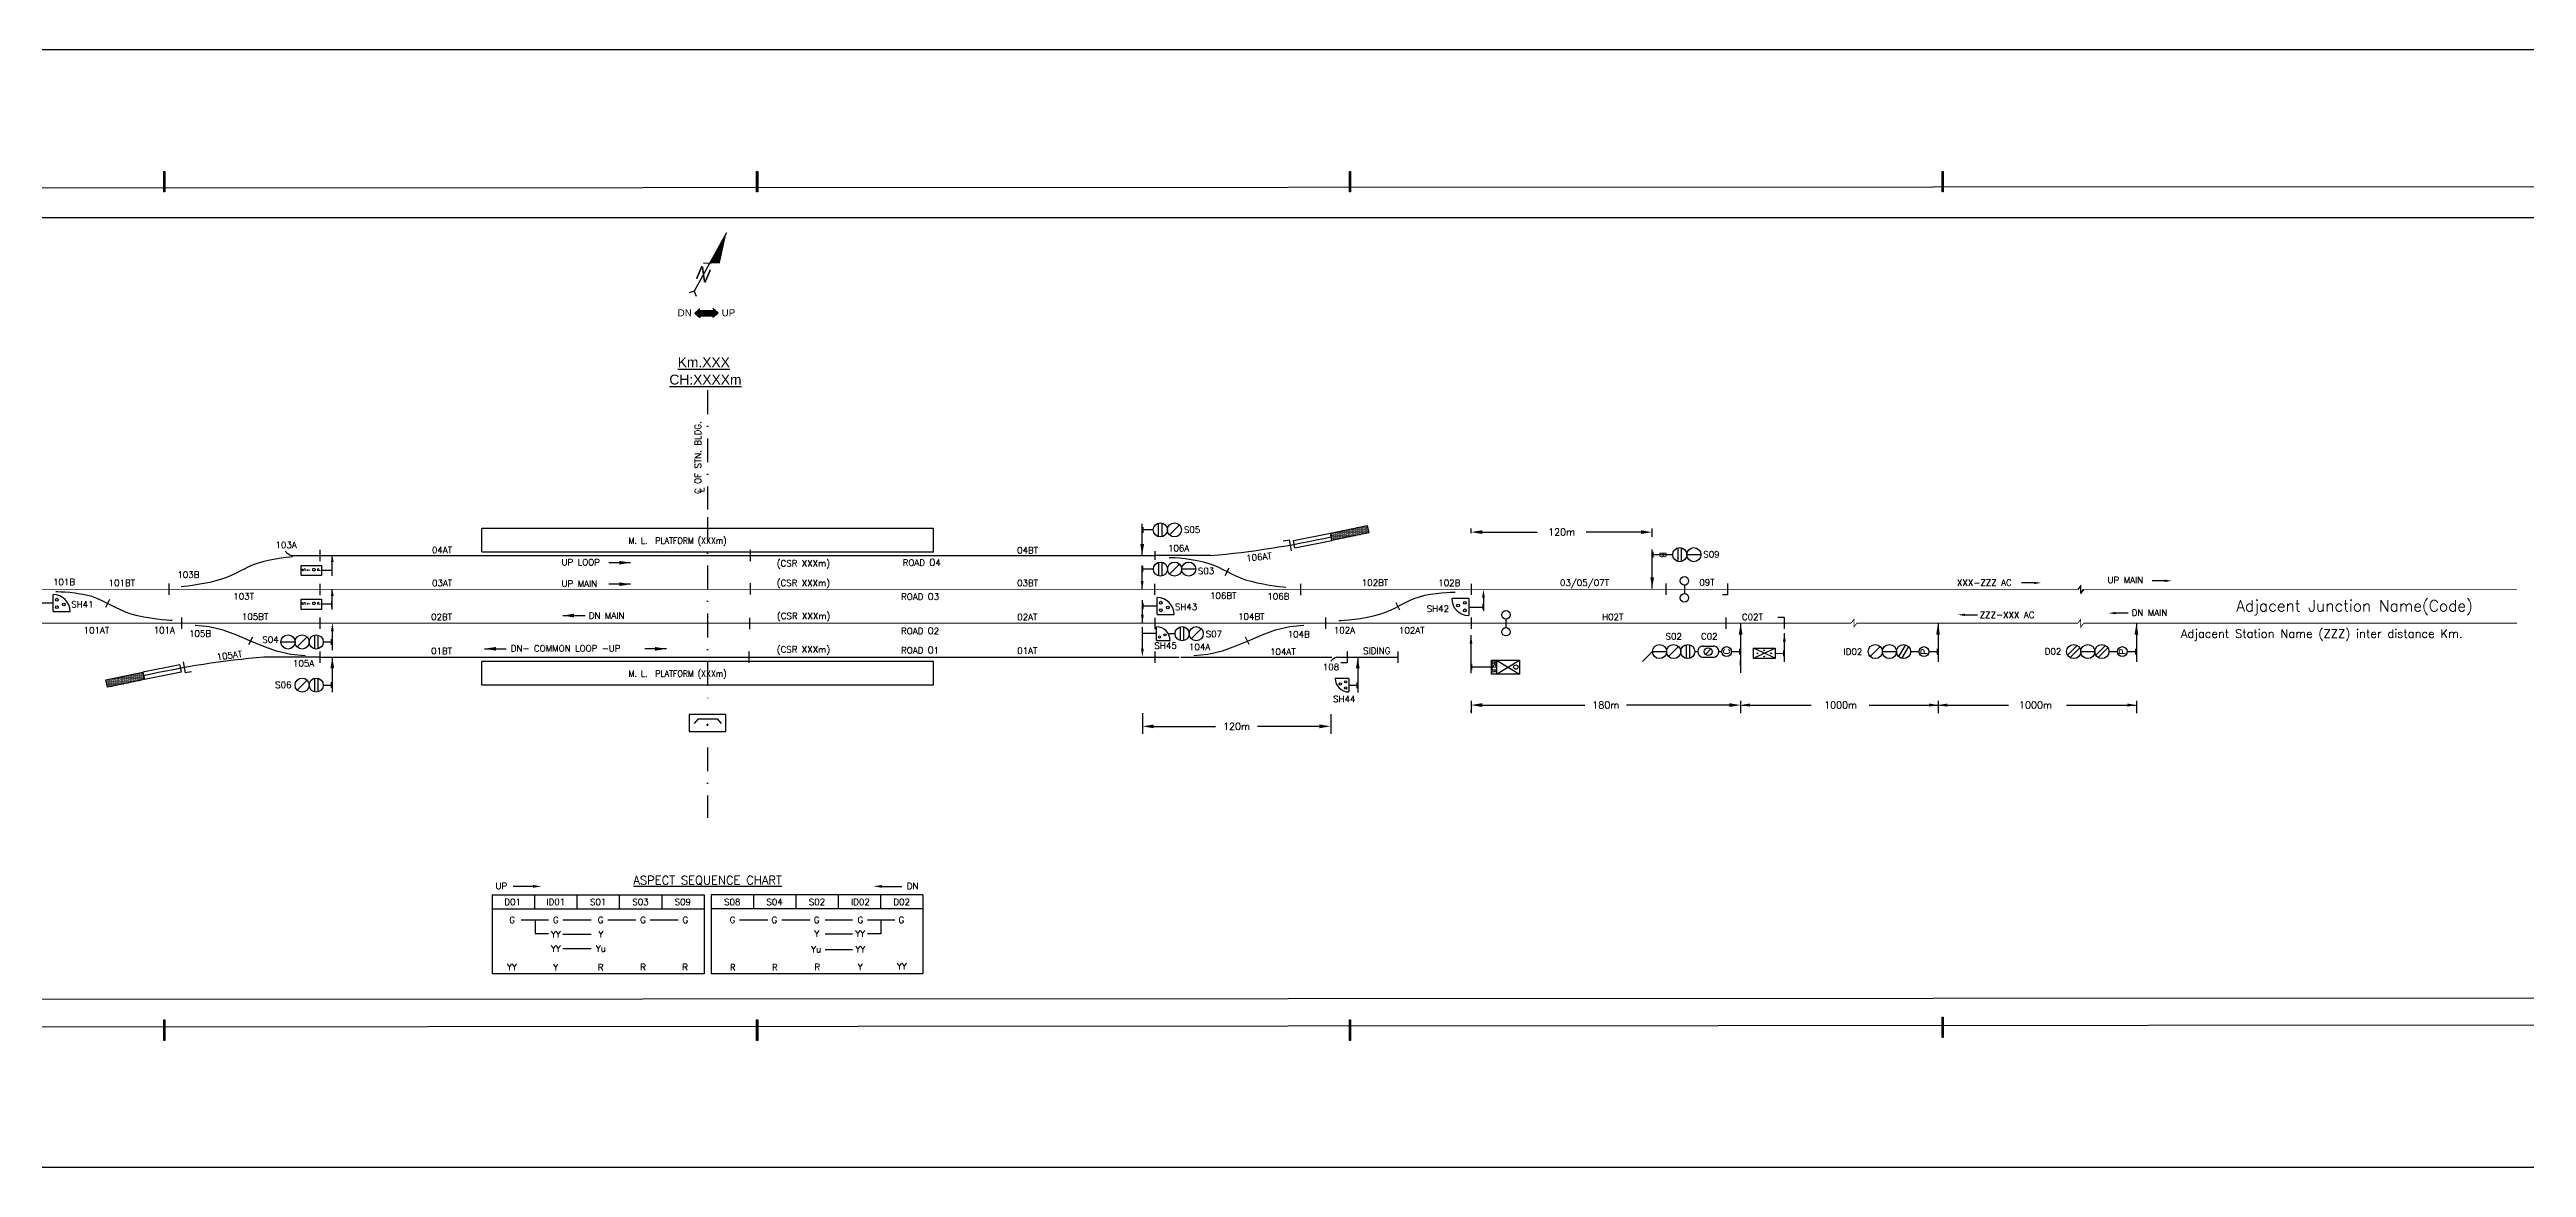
# Model space of a CAD drawing. Extents: x -19437 to 6205, y 191 to 7890.
# Drawn here: x -18953 to -18295, y 7593 to 7890 of the extents above; entities that cross this region are included whole.
import ezdxf
from ezdxf.enums import TextEntityAlignment as Align

# ---------------------------------------------------------------- set-up
doc = ezdxf.new("R2010")
doc.units = 0
doc.header["$LTSCALE"] = 0.5
doc.linetypes.add('DASHDOT', pattern=[25.4, 12.7, -6.35, 0, -6.35])
doc.linetypes.add('HIDDEN', pattern=[0.375, 0.25, -0.125])
doc.layers.get('0').update_dxf_attribs({"linetype": 'CONTINUOUS'})
doc.layers.get('DEFPOINTS').update_dxf_attribs({"linetype": 'CONTINUOUS'})
doc.layers.add('CHAINAGE', color=250, linetype='CONTINUOUS')
doc.layers.add('DIM', color=7, linetype='CONTINUOUS')
doc.styles.add('ARIAL', font='arial.ttf')
doc.styles.add('ROMANS', font='ROMANS.shx')
doc.dimstyles.get("Standard").update_dxf_attribs({"dimtxt": 0.18, "dimasz": 0.18, "dimexe": 0.18, "dimexo": 0.0625, "dimgap": 0.09, "dimtad": 0, "dimtih": 1, "dimtoh": 1, "dimdec": 4, "dimzin": 0, "dimdsep": 46, "dimtxsty": 'Standard', "dimcen": 0.09, "dimadec": 0, "dimazin": 0, "dimtfac": 1, "dimtdec": 4, "dimtofl": 0, "dimtmove": 0, "dimatfit": 3, "dimfxl": 1, "dimtolj": 1, "dimtzin": 0, "dimarcsym": 0})

# ---------------------------------------------------------------- blocks, each defined once
blk = doc.blocks.new('*D189')
at = {"color": 0, "lineweight": -2, "ltscale": 5, "transparency": 16777216}
for p, q in [((-18575.02, 7761.41), (-18575.02, 7762.65)), ((-18572.02, 7761.65), (-18557.49, 7761.65)), ((-18529.88, 7761.65), (-18544.41, 7761.65)), ((-18526.88, 7760.4), (-18526.88, 7762.65))]:
    blk.add_line(p, q, dxfattribs=at)
at = {"color": 0, "ltscale": 5, "transparency": 16777216}
for points in [[(-18572.02, 7762.15), (-18572.02, 7761.15), (-18575.02, 7761.65)], [(-18529.88, 7762.15), (-18529.88, 7761.15), (-18526.88, 7761.65)]]:
    blk.add_solid(points, dxfattribs=at)
at = {"layer": 'DEFPOINTS', "color": 0, "ltscale": 5, "transparency": 16777216}
for p in [(-18526.88, 7761.65), (-18575.02, 7756.41), (-18526.88, 7755.4)]:
    blk.add_point(p, dxfattribs=at)
at = {"color": 0, "ltscale": 5, "transparency": 16777216, "insert": (-18550.95, 7761.65), "char_height": 1.86, "attachment_point": 5, "style": 'ROMANS'}
blk.add_mtext('\\A1;120m', dxfattribs=at)
blk = doc.blocks.new('*D172')
at = {"color": 0, "lineweight": -2, "transparency": 16777216}
for p, q in [((-18662.32, 7713.55), (-18662.32, 7708.07)), ((-18612.3, 7713.31), (-18612.3, 7708.07)), ((-18659.32, 7710.07), (-18642.86, 7710.07)), ((-18615.3, 7710.07), (-18631.77, 7710.07))]:
    blk.add_line(p, q, dxfattribs=at)
at = {"color": 0, "transparency": 16777216}
for points in [[(-18659.32, 7710.57), (-18659.32, 7709.57), (-18662.32, 7710.07)], [(-18615.3, 7710.57), (-18615.3, 7709.57), (-18612.3, 7710.07)]]:
    blk.add_solid(points, dxfattribs=at)
at = {"layer": 'DEFPOINTS', "color": 0, "transparency": 16777216}
for p in [(-18662.32, 7714.55), (-18612.3, 7714.31), (-18612.3, 7710.07)]:
    blk.add_point(p, dxfattribs=at)
at = {"color": 0, "transparency": 16777216, "insert": (-18637.31, 7710.07), "char_height": 1.86, "attachment_point": 5, "style": 'ROMANS'}
blk.add_mtext('\\A1;120m', dxfattribs=at)

msp = doc.modelspace()

# ---------------------------------------------------------------- hatches: boundary and pattern name
at = {"true_color": 0x000000}
h = msp.add_hatch(color=18, dxfattribs=at)
h.dxf.hatch_style = 1
h.paths.add_polyline_path([(-18921.9776, 7857.4387), (-18922.2647, 7857.4387), (-18922.2647, 7852.0142), (-18921.9776, 7852.0142)])
h = msp.add_hatch(color=18, dxfattribs=at)
h.dxf.hatch_style = 1
h.paths.add_polyline_path([(-18764.521, 7857.4387), (-18764.8081, 7857.4387), (-18764.8081, 7852.0142), (-18764.521, 7852.0142)])
h = msp.add_hatch(color=18, dxfattribs=at)
h.dxf.hatch_style = 1
h.paths.add_polyline_path([(-18607.0253, 7857.4387), (-18607.3123, 7857.4387), (-18607.3123, 7852.0142), (-18607.0253, 7852.0142)])
h = msp.add_hatch(color=18, dxfattribs=at)
h.dxf.hatch_style = 1
h.paths.add_polyline_path([(-18449.554, 7857.4387), (-18449.8411, 7857.4387), (-18449.8411, 7852.0142), (-18449.554, 7852.0142)])
h = msp.add_hatch(color=18, dxfattribs=at)
h.dxf.hatch_style = 1
h.paths.add_polyline_path([(-18772.7986, 7841.1339), (-18777.2216, 7833.1369), (-18774.5402, 7833.2543)])
h = msp.add_hatch(color=18, dxfattribs=at)
h.dxf.hatch_style = 1
h.paths.add_polyline_path([(-18779.8508, 7820.6197), (-18779.8508, 7821.0143), (-18781.1942, 7819.8385), (-18779.8508, 7818.6628), (-18779.8508, 7819.0574), (-18776.395, 7819.0574), (-18776.395, 7818.6628), (-18775.0516, 7819.8385), (-18776.395, 7821.0143), (-18776.395, 7820.6197)])
h = msp.add_hatch(dxfattribs=at)
h.set_pattern_fill('DOTS', color=18, scale=4.8)
h.set_pattern_definition([(0, (-19201.87638, 7799.14513), (0.15, 0.3), [0, -0.3])])
h.paths.add_polyline_path([(-18612.3888, 7761.4072), (-18611.988, 7759.4478), (-18602.1908, 7761.4518), (-18602.5916, 7763.4113)])
h = msp.add_hatch(dxfattribs=at)
h.set_pattern_fill('DOTS', color=18, scale=4.8)
h.set_pattern_definition([(0, (-19379.35213, 7775.9644), (0.15, 0.3), [0, -0.3])])
h.paths.add_polyline_path([(-18927.4553, 7722.488), (-18927.8561, 7724.4475), (-18937.6532, 7722.4434), (-18937.2524, 7720.484)])
h = msp.add_hatch(color=18, dxfattribs=at)
h.dxf.hatch_style = 1
h.paths.add_polyline_path([(-18921.9776, 7632.1055), (-18922.2647, 7632.1055), (-18922.2647, 7626.681), (-18921.9776, 7626.681)])
h = msp.add_hatch(color=18, dxfattribs=at)
h.dxf.hatch_style = 1
h.paths.add_polyline_path([(-18764.521, 7632.1055), (-18764.8081, 7632.1055), (-18764.8081, 7626.681), (-18764.521, 7626.681)])
h = msp.add_hatch(color=18, dxfattribs=at)
h.dxf.hatch_style = 1
h.paths.add_polyline_path([(-18607.0253, 7632.1055), (-18607.3123, 7632.1055), (-18607.3123, 7626.681), (-18607.0253, 7626.681)])
h = msp.add_hatch(color=18, dxfattribs=at)
h.dxf.hatch_style = 1
h.paths.add_polyline_path([(-18449.554, 7632.8555), (-18449.8411, 7632.8555), (-18449.8411, 7627.431), (-18449.554, 7627.431)])

# ---------------------------------------------------------------- linework, layer by layer
at = {"color": 18, "true_color": 0x000000}
for p, q in [((-19394.8511, 7852.8576), (-17662.1127, 7853.7606)), ((-17669.1788, 7845.1276), (-19368.7605, 7845.1276)), ((-18772.7986, 7841.1339), (-18781.3674, 7825.6411)), ((-18778.9407, 7833.0616), (-18774.5402, 7833.2543)), ((-18781.3674, 7825.6411), (-18782.681, 7825.1829)), ((-18781.3674, 7825.6411), (-18780.8933, 7824.3332)), ((-18662.1816, 7762.9987), (-18662.1816, 7761.4987)), ((-18659.4296, 7762.2487), (-18662.1816, 7762.2487)), ((-18658.0046, 7760.4285), (-18658.0046, 7764.0689)), ((-18657.1046, 7760.4285), (-18657.1046, 7764.0689)), ((-18652.48, 7763.5757), (-18655.1292, 7760.9216)), ((-18622.6719, 7756.6834), (-18623.2424, 7759.6286)), ((-18880.8202, 7756.9524), (-18880.8202, 7753.9524)), ((-18877.6925, 7751.4505), (-18880.3871, 7751.4505)), ((-18877.6925, 7752.2005), (-18877.6925, 7750.7005)), ((-18766.5153, 7756.9721), (-18766.5153, 7753.9721)), ((-18662.2574, 7752.581), (-18662.2574, 7751.081)), ((-18659.4027, 7751.831), (-18662.2574, 7751.831)), ((-18659.0238, 7756.5789), (-18659.0238, 7754.3289)), ((-18644.1281, 7755.4401), (-18659.0238, 7755.4539)), ((-18657.9777, 7750.0108), (-18657.9777, 7753.6512)), ((-18657.0777, 7750.0108), (-18657.0777, 7753.6512)), ((-18652.4531, 7753.1581), (-18655.1023, 7750.504)), ((-18648.1527, 7751.831), (-18651.9027, 7751.8293)), ((-18640.3377, 7750.1619), (-18639.2834, 7752.2055)), ((-18526.7015, 7756.4136), (-18526.7015, 7754.9136)), ((-18521.4515, 7755.6636), (-18526.7015, 7755.6636)), ((-18520.0265, 7753.8434), (-18520.0265, 7757.4838)), ((-18519.1265, 7753.8434), (-18519.1265, 7757.4838)), ((-18513.9515, 7755.6636), (-18517.7015, 7755.6636)), ((-18951.6898, 7740.5633), (-18951.6898, 7745.0633)), ((-18920.9514, 7748.0095), (-18920.9514, 7745.0095)), ((-18880.82, 7747.921), (-18880.82, 7744.921)), ((-18766.4977, 7748.0787), (-18766.4977, 7745.0787)), ((-18659.0617, 7747.9539), (-18659.0617, 7744.9539)), ((-18620.3549, 7747.9163), (-18620.3549, 7744.9163)), ((-18575.0219, 7747.9539), (-18575.0219, 7744.9539)), ((-18523.2798, 7748.0414), (-18523.2798, 7745.0414)), ((-18518.3298, 7747.5789), (-18518.3298, 7745.3289)), ((-18506.9071, 7747.9993), (-18506.9071, 7744.9993)), ((-18425.4303, 7748.1646), (-18428.8053, 7748.1646)), ((-18413.0367, 7747.4709), (-18413.7995, 7746.4539)), ((-18413.0367, 7745.4106), (-18413.0367, 7747.4709)), ((-18413.0367, 7745.4368), (-18413.0367, 7747.4709)), ((-18413.0367, 7745.4368), (-18412.274, 7746.4539)), ((-18412.274, 7746.4539), (-18413.0367, 7745.4368)), ((-18390.7154, 7748.7189), (-18394.0904, 7748.7189)), ((-18951.6898, 7742.8133), (-18954.9761, 7742.8187)), ((-18951.6898, 7740.5633), (-18947.1898, 7740.5633)), ((-18936.6888, 7743.7177), (-18937.7431, 7741.674)), ((-18917.609, 7738.9539), (-18917.609, 7735.9539)), ((-18880.8202, 7738.9539), (-18880.8202, 7735.9539)), ((-18877.6973, 7742.486), (-18880.392, 7742.486)), ((-18877.6973, 7743.236), (-18877.6973, 7741.736)), ((-18766.6877, 7738.8581), (-18766.6877, 7735.8581)), ((-18659.0238, 7738.8674), (-18659.0238, 7735.8674)), ((-18613.7159, 7738.9539), (-18613.7159, 7735.9539)), ((-18593.9544, 7740.96), (-18594.9018, 7742.8785)), ((-18575.0219, 7738.9539), (-18575.0219, 7735.9539)), ((-18565.7316, 7738.5789), (-18565.7316, 7736.3289)), ((-18507.3059, 7738.9539), (-18507.3059, 7735.9539)), ((-18491.8431, 7738.9539), (-18491.8431, 7735.9539)), ((-18443.8042, 7739.6941), (-18440.4292, 7739.6941)), ((-18400.4291, 7740.1358), (-18403.8041, 7740.1358)), ((-18898.6931, 7733.7452), (-18899.7474, 7731.7015)), ((-18891.1704, 7732.4747), (-18887.4204, 7732.4764)), ((-18886.87, 7731.1477), (-18884.2208, 7733.8017)), ((-18882.2454, 7734.2949), (-18882.2454, 7730.6545)), ((-18881.3454, 7734.2949), (-18881.3454, 7730.6545)), ((-18879.9204, 7732.4747), (-18877.7212, 7732.4747)), ((-18877.7212, 7731.7247), (-18877.7212, 7733.2247)), ((-18877.7212, 7731.7247), (-18877.7212, 7733.2247)), ((-18877.5239, 7735.0574), (-18877.5239, 7730.3428)), ((-18662.3238, 7731.3123), (-18662.3238, 7736.4081)), ((-18653.6478, 7734.6768), (-18655.4512, 7734.6768)), ((-18652.2228, 7732.8566), (-18652.2228, 7736.497)), ((-18651.3228, 7732.8566), (-18651.3228, 7736.497)), ((-18646.6982, 7736.0039), (-18649.3474, 7733.3498)), ((-18633.9813, 7731.8015), (-18634.9286, 7733.72)), ((-18575.0219, 7724.1835), (-18575.0219, 7734.2539)), ((-18517.8979, 7731.7425), (-18517.8979, 7728.1021)), ((-18516.9979, 7731.7425), (-18516.9979, 7728.1021)), ((-18491.7727, 7727.1652), (-18491.7727, 7734.8316)), ((-18459.5935, 7731.7209), (-18461.4346, 7728.5804)), ((-18917.1722, 7727.2119), (-18916.6016, 7724.2666)), ((-18880.8202, 7728.4414), (-18895.7159, 7728.4551)), ((-18880.8202, 7729.9414), (-18880.8202, 7726.9414)), ((-18766.8903, 7729.9495), (-18766.8903, 7726.9495)), ((-18659.0238, 7729.9538), (-18659.0238, 7726.9538)), ((-18652.0972, 7728.4542), (-18612.015, 7728.4542)), ((-18610.6443, 7728.4542), (-18594.4908, 7728.4542)), ((-18607.9007, 7729.9539), (-18607.9007, 7726.9539)), ((-18594.4908, 7729.9542), (-18594.4908, 7726.9542)), ((-18569.6048, 7725.8099), (-18574.8548, 7725.8099)), ((-18569.5973, 7727.6849), (-18569.5973, 7723.9349)), ((-18568.2795, 7723.9349), (-18562.1048, 7727.6849)), ((-18568.2795, 7727.6849), (-18562.1048, 7723.9349)), ((-18568.2795, 7727.6849), (-18568.2795, 7723.9349)), ((-18529.4746, 7727.2706), (-18526.8229, 7729.9223)), ((-18526.8229, 7729.9223), (-18523.0729, 7729.9223)), ((-18522.5238, 7728.5965), (-18519.8721, 7731.2481)), ((-18515.5729, 7729.9223), (-18514.7962, 7729.9223)), ((-18513.4373, 7728.4337), (-18510.55, 7728.4333)), ((-18513.4324, 7731.4093), (-18510.5452, 7731.4089)), ((-18512.7594, 7729.1681), (-18511.2745, 7730.6531)), ((-18509.1723, 7729.9223), (-18508.4479, 7729.9223)), ((-18505.8229, 7729.9223), (-18503.5729, 7729.9223)), ((-18503.5729, 7729.1723), (-18503.5729, 7730.6723)), ((-18503.4059, 7726.1959), (-18503.4059, 7727.6959)), ((-18494.26, 7728.1402), (-18499.9412, 7730.7925)), ((-18494.3147, 7730.7653), (-18499.8878, 7728.2014)), ((-18494.2483, 7729.4634), (-18491.9225, 7729.4581)), ((-18491.9225, 7728.7134), (-18491.9225, 7730.2134)), ((-18468.951, 7728.5965), (-18466.2994, 7731.2481)), ((-18465.7502, 7729.9223), (-18462.0002, 7729.9223)), ((-18458.8171, 7731.2657), (-18460.6582, 7728.1252)), ((-18458.2502, 7729.9223), (-18456.0002, 7729.9223)), ((-18453.3752, 7729.9223), (-18451.1252, 7729.9223)), ((-18451.1252, 7729.1723), (-18451.1252, 7730.6723)), ((-18413.9505, 7731.5276), (-18416.5246, 7728.9534)), ((-18413.3141, 7730.8912), (-18415.8882, 7728.317)), ((-18413.0444, 7729.9223), (-18409.2944, 7729.9223)), ((-18406.4505, 7731.5276), (-18409.0246, 7728.9534)), ((-18405.8141, 7730.8912), (-18408.3882, 7728.317)), ((-18405.5444, 7729.9223), (-18403.2944, 7729.9223)), ((-18400.6694, 7729.9223), (-18398.4194, 7729.9223)), ((-18398.4194, 7729.1723), (-18398.4194, 7730.6723)), ((-18886.8715, 7719.6913), (-18884.2223, 7722.3453)), ((-18882.2469, 7722.8385), (-18882.2469, 7719.1981)), ((-18881.3469, 7722.8385), (-18881.3469, 7719.1981)), ((-18879.9219, 7721.0183), (-18877.7227, 7721.0183)), ((-18877.7227, 7720.2683), (-18877.7227, 7721.7683)), ((-18607.5043, 7721.0038), (-18605.3051, 7721.0038)), ((-18605.3051, 7720.2538), (-18605.3051, 7721.7538)), ((-18780.3754, 7712.0637), (-18781.4145, 7710.8503)), ((-18780.3914, 7712.0637), (-18775.2441, 7712.0637)), ((-18775.2601, 7712.0637), (-18774.221, 7710.8503)), ((-18575.0748, 7714.041), (-18575.0748, 7714.2137)), ((-18575.0219, 7716.86), (-18575.0219, 7713.5801)), ((-18575.0219, 7714.0447), (-18575.0219, 7714.2175)), ((-18572.0748, 7715.7137), (-18544.7719, 7715.7137)), ((-18572.0219, 7715.7175), (-18544.7568, 7715.7175)), ((-18506.3832, 7715.7137), (-18533.6862, 7715.7137)), ((-18506.4059, 7715.7175), (-18533.671, 7715.7175)), ((-18503.4059, 7716.86), (-18503.4059, 7713.5801)), ((-18502.9754, 7715.7175), (-18484.6758, 7715.7175)), ((-18469.2578, 7715.7175), (-18450.9581, 7715.7175)), ((-18450.9403, 7716.857), (-18450.9403, 7713.5771)), ((-18450.5276, 7715.7175), (-18432.228, 7715.7175)), ((-18416.81, 7715.7175), (-18398.5104, 7715.7175)), ((-18398.2166, 7716.86), (-18398.2166, 7713.5801)), ((-18824.2353, 7667.5789), (-18829.4853, 7667.5789)), ((-18731.4656, 7667.5789), (-18726.2156, 7667.5789)), ((-18835.029, 7665.3307), (-18778.779, 7665.3307)), ((-18835.029, 7665.3307), (-18835.029, 7644.3876)), ((-18835.029, 7661.5807), (-18778.779, 7661.5807)), ((-18823.779, 7665.3307), (-18823.779, 7661.5807)), ((-18812.529, 7665.3307), (-18812.529, 7661.5807)), ((-18801.279, 7665.3307), (-18801.279, 7661.5807)), ((-18790.029, 7665.3307), (-18790.029, 7661.5807)), ((-18778.779, 7665.3307), (-18778.779, 7644.3876)), ((-18776.904, 7665.3307), (-18776.904, 7644.4402)), ((-18720.6437, 7665.3307), (-18776.904, 7665.3307)), ((-18720.6454, 7661.5807), (-18776.904, 7661.5807)), ((-18765.654, 7665.3307), (-18765.654, 7661.5807)), ((-18754.404, 7665.3307), (-18754.404, 7661.5807)), ((-18743.154, 7665.3307), (-18743.154, 7661.5807)), ((-18731.904, 7665.3307), (-18731.904, 7661.5807)), ((-18731.904, 7664.9557), (-18731.904, 7661.5807)), ((-18720.6437, 7665.3307), (-18720.653, 7644.4402)), ((-18827.3848, 7658.6659), (-18820.1054, 7658.6659)), ((-18823.6348, 7658.6659), (-18823.6348, 7654.9788)), ((-18820.0993, 7654.9788), (-18823.6348, 7654.9788)), ((-18816.279, 7658.6659), (-18808.779, 7658.6659)), ((-18816.279, 7654.8539), (-18808.779, 7654.8539)), ((-18804.3606, 7658.6659), (-18796.8606, 7658.6659)), ((-18793.1106, 7658.6659), (-18785.6106, 7658.6659)), ((-18769.3221, 7658.6659), (-18761.8221, 7658.6659)), ((-18758.0721, 7658.6659), (-18750.5721, 7658.6659)), ((-18746.5927, 7658.6659), (-18739.3221, 7658.6659)), ((-18746.5579, 7654.9632), (-18739.3221, 7654.9632)), ((-18739.0715, 7654.9632), (-18739.0579, 7654.9632)), ((-18735.3575, 7658.6659), (-18728.0721, 7658.6659)), ((-18731.8221, 7654.9788), (-18735.3575, 7654.9788)), ((-18731.8221, 7658.6659), (-18731.8221, 7654.9788)), ((-18816.279, 7651.0709), (-18808.779, 7651.0709)), ((-18746.5927, 7650.8093), (-18739.3221, 7650.8093)), ((-18778.779, 7644.3876), (-18835.029, 7644.3876)), ((-18776.904, 7644.4402), (-18720.653, 7644.4402)), ((-19368.7481, 7637.3775), (-17669.3322, 7638.2587)), ((-19394.8511, 7629.8787), (-17661.9968, 7631.3555))]:
    msp.add_line(p, q, dxfattribs=at)
at = {"color": 18, "linetype": 'DASHDOT', "true_color": 0x000000}
msp.add_line((-18777.8463, 7820.6197), (-18777.8463, 7819.0574), dxfattribs=at)
at = {"color": 18, "ltscale": 5, "true_color": 0x000000}
for p, q in [((-18833.6876, 7762.6545), (-18837.8446, 7762.6545)), ((-18837.8446, 7756.4376), (-18837.8446, 7762.6545)), ((-18791.9989, 7762.6545), (-18833.6932, 7762.6545)), ((-18768.7939, 7762.6545), (-18791.9989, 7762.6545)), ((-18717.8325, 7762.6545), (-18769.6938, 7762.6545)), ((-18717.8325, 7756.4376), (-18717.8325, 7762.6545)), ((-18624.9178, 7759.3041), (-18623.2424, 7759.6286)), ((-18506.9071, 7744.9993), (-18508.2386, 7744.9993)), ((-18571.7219, 7744.2039), (-18571.7219, 7740.7454)), ((-18491.8431, 7738.9539), (-18493.5496, 7738.9539)), ((-18833.6876, 7727.3343), (-18837.8446, 7727.3343)), ((-18837.8446, 7721.1174), (-18837.8446, 7727.3343)), ((-18791.9989, 7727.3343), (-18833.6932, 7727.3343)), ((-18768.7939, 7727.3343), (-18791.9989, 7727.3343)), ((-18717.8325, 7727.3343), (-18769.6938, 7727.3343)), ((-18717.8325, 7721.1174), (-18717.8325, 7727.3343)), ((-18662.3238, 7730.7038), (-18662.3238, 7731.3123)), ((-18607.9007, 7726.9539), (-18609.6073, 7726.9539)), ((-18914.9262, 7724.5912), (-18916.6016, 7724.2666))]:
    msp.add_line(p, q, dxfattribs=at)
at = {"color": 18, "linetype": 'Continuous', "true_color": 0x000000}
for p, q in [((-18622.1859, 7759.4032), (-18612.3888, 7761.4072)), ((-18621.7851, 7757.4437), (-18622.1859, 7759.4032)), ((-18621.7851, 7757.4437), (-18611.988, 7759.4478)), ((-18612.3888, 7761.4072), (-18602.5916, 7763.4113)), ((-18611.988, 7759.4478), (-18612.3888, 7761.4072)), ((-18602.1908, 7761.4518), (-18611.988, 7759.4478)), ((-18602.5916, 7763.4113), (-18602.1908, 7761.4518)), ((-18918.059, 7726.4515), (-18927.8561, 7724.4475)), ((-18918.059, 7726.4515), (-18917.6582, 7724.4921)), ((-18937.6532, 7722.4434), (-18927.8561, 7724.4475)), ((-18937.2524, 7720.484), (-18937.6532, 7722.4434)), ((-18927.4553, 7722.488), (-18937.2524, 7720.484)), ((-18927.8561, 7724.4475), (-18927.4553, 7722.488)), ((-18917.6582, 7724.4921), (-18927.4553, 7722.488))]:
    msp.add_line(p, q, dxfattribs=at)
at = {"color": 18, "linetype": 'HIDDEN', "ltscale": 27, "true_color": 0x000000}
msp.add_line((-18877.5239, 7735.2697), (-18877.5239, 7735.0574), dxfattribs=at)
at = {"color": 18, "true_color": 0x000000}
for points in [[(-18922.2647, 7857.4387), (-18921.9776, 7857.4387), (-18921.9776, 7852.0142), (-18922.2647, 7852.0142)], [(-18764.8081, 7857.4387), (-18764.521, 7857.4387), (-18764.521, 7852.0142), (-18764.8081, 7852.0142)], [(-18607.3123, 7857.4387), (-18607.0253, 7857.4387), (-18607.0253, 7852.0142), (-18607.3123, 7852.0142)], [(-18449.8411, 7857.4387), (-18449.554, 7857.4387), (-18449.554, 7852.0142), (-18449.8411, 7852.0142)], [(-18885.7871, 7750.1005), (-18885.7871, 7752.8005), (-18880.3871, 7752.8005), (-18880.3871, 7750.1005)], [(-18885.792, 7741.136), (-18885.792, 7743.836), (-18880.392, 7743.836), (-18880.392, 7741.136)], [(-18562.1048, 7727.6849), (-18562.1048, 7723.9349), (-18569.6048, 7723.9349), (-18569.6048, 7727.6849)], [(-18499.9961, 7730.8499), (-18494.238, 7730.8499), (-18494.238, 7728.1056), (-18499.9961, 7728.1056)], [(-18773.0051, 7713.2241), (-18782.7551, 7713.2241), (-18782.7551, 7708.7241), (-18773.0051, 7708.7241)], [(-18922.2647, 7632.1055), (-18921.9776, 7632.1055), (-18921.9776, 7626.681), (-18922.2647, 7626.681)], [(-18764.8081, 7632.1055), (-18764.521, 7632.1055), (-18764.521, 7626.681), (-18764.8081, 7626.681)], [(-18607.3123, 7632.1055), (-18607.0253, 7632.1055), (-18607.0253, 7626.681), (-18607.3123, 7626.681)], [(-18449.8411, 7632.8555), (-18449.554, 7632.8555), (-18449.554, 7627.431), (-18449.8411, 7627.431)]]:
    msp.add_lwpolyline(points, close=True, dxfattribs=at)
at = {"color": 18, "linetype": 'DASHDOT', "true_color": 0x000000}
for points in [[(-18777.8385, 7799.3471), (-18777.8385, 7767.6365)], [(-18777.8385, 7765.6055), (-18777.8385, 7715.9359)], [(-18777.8385, 7704.4923), (-18777.8385, 7685.7533)]]:
    msp.add_lwpolyline(points, dxfattribs=at)
at = {"color": 18, "linetype": 'ByBlock', "true_color": 0x000000}
for points in [[(-18888.1158, 7755.0496), (-18888.8047, 7755.0138), (-18889.8329, 7754.9098), (-18891.1184, 7754.739), (-18892.5792, 7754.5029), (-18894.133, 7754.2027), (-18895.6977, 7753.8398), (-18897.1913, 7753.4157), (-18898.5516, 7752.9338), (-18899.797, 7752.4067), (-18900.9658, 7751.849), (-18902.0962, 7751.2753), (-18903.2267, 7750.7003), (-18904.3955, 7750.1387), (-18905.6409, 7749.605), (-18907.0012, 7749.1139), (-18908.4974, 7748.6775), (-18910.08, 7748.297), (-18911.6823, 7747.971), (-18913.2375, 7747.6982), (-18914.6789, 7747.4772), (-18915.9396, 7747.3066), (-18916.9529, 7747.1851), (-18917.6519, 7747.1114)], [(-18655.1789, 7754.8952), (-18654.5417, 7754.9385), (-18653.5749, 7754.9099), (-18652.3475, 7754.8111), (-18650.9284, 7754.6438), (-18649.3867, 7754.4097), (-18647.7914, 7754.1106), (-18646.2113, 7753.7481), (-18644.7155, 7753.324), (-18643.3552, 7752.8422), (-18642.1098, 7752.3151), (-18640.941, 7751.7574), (-18639.8106, 7751.1837), (-18638.6801, 7750.6087), (-18637.5114, 7750.047), (-18636.266, 7749.5134), (-18634.9056, 7749.0223), (-18633.4095, 7748.5859), (-18631.8268, 7748.2053), (-18630.2245, 7747.8794), (-18628.6693, 7747.6065), (-18627.2279, 7747.3855), (-18625.9672, 7747.215), (-18624.9539, 7747.0935), (-18624.2549, 7747.0198)], [(-18920.0528, 7738.1945), (-18920.5897, 7738.2143), (-18921.5161, 7738.2777), (-18922.7547, 7738.3902), (-18924.2281, 7738.5575), (-18925.8589, 7738.7854), (-18927.5696, 7739.0794), (-18929.2828, 7739.4452), (-18930.9212, 7739.8886), (-18932.4257, 7740.4105), (-18933.8108, 7740.9931), (-18935.1091, 7741.6142), (-18936.3535, 7742.2513), (-18937.5769, 7742.8819), (-18938.8119, 7743.4838), (-18940.0914, 7744.0345), (-18941.4482, 7744.5116), (-18942.8993, 7744.8981), (-18944.3987, 7745.1987), (-18945.8845, 7745.4234), (-18947.2949, 7745.5822), (-18948.5682, 7745.6853), (-18949.6425, 7745.7427), (-18950.4559, 7745.7644), (-18950.9468, 7745.7604)], [(-18610.1431, 7738.1623), (-18609.6062, 7738.1822), (-18608.6798, 7738.2455), (-18607.4412, 7738.358), (-18605.9678, 7738.5254), (-18604.337, 7738.7532), (-18602.6263, 7739.0472), (-18600.913, 7739.4131), (-18599.2746, 7739.8564), (-18597.7702, 7740.3783), (-18596.3851, 7740.961), (-18595.0868, 7741.582), (-18593.8424, 7742.2191), (-18592.619, 7742.8498), (-18591.384, 7743.4517), (-18590.1045, 7744.0023), (-18588.7477, 7744.4794), (-18587.2966, 7744.8659), (-18585.7972, 7745.1665), (-18584.3114, 7745.3912), (-18582.901, 7745.5501), (-18581.6277, 7745.6532), (-18580.5534, 7745.7105), (-18579.7399, 7745.7322), (-18579.2491, 7745.7283)], [(-18884.7239, 7728.8207), (-18888.5093, 7729.1353), (-18892.3457, 7730.0485), (-18895.9563, 7731.3395), (-18899.4468, 7732.8194), (-18902.9227, 7734.2994), (-18906.4896, 7735.5904), (-18910.2529, 7736.5036), (-18913.9979, 7736.8226)], [(-18648.6929, 7728.9081), (-18644.9075, 7729.2227), (-18641.0711, 7730.1359), (-18637.4605, 7731.4269), (-18633.97, 7732.9069), (-18630.4941, 7734.3868), (-18626.9273, 7735.6779), (-18623.1639, 7736.591), (-18619.4189, 7736.9101)]]:
    msp.add_lwpolyline(points, dxfattribs=at)
at = {"color": 18, "true_color": 0x000000}
for points in [[(-18888.3839, 7755.4522), (-18833.8601, 7755.4535)], [(-18837.8446, 7756.4376), (-18816.173, 7756.4376)], [(-18833.8446, 7755.4539), (-18787.7965, 7755.4539)], [(-18816.173, 7756.4376), (-18791.6798, 7756.4376)], [(-18791.6798, 7756.4376), (-18717.8325, 7756.4376)], [(-18787.7965, 7755.4539), (-18659.0238, 7755.4539)], [(-18880.8202, 7728.4558), (-18833.9906, 7728.4558)], [(-18833.9584, 7728.4557), (-18788.2441, 7728.4537)], [(-18788.2441, 7728.4537), (-18652.5929, 7728.4542)], [(-18837.8446, 7721.1174), (-18816.173, 7721.1174)], [(-18816.173, 7721.1174), (-18791.6798, 7721.1174)], [(-18791.6798, 7721.1174), (-18717.8325, 7721.1174)]]:
    msp.add_lwpolyline(points, dxfattribs=at)
at = {"color": 18, "ltscale": 5, "true_color": 0x000000}
for points in [[(-18877.5254, 7750.0733), (-18877.5254, 7755.4525)], [(-18662.3789, 7746.388), (-18662.39, 7752.787)], [(-18877.5303, 7741.1087), (-18877.5303, 7746.488)], [(-18662.3238, 7737.4538), (-18662.3344, 7743.5546)]]:
    msp.add_lwpolyline(points, dxfattribs=at)
at = {"color": 18, "true_color": 0x000000}
for points, const_width in [([(-19033.1446, 7746.4539), (-18560.5013, 7746.4539)], 0.225), ([(-18560.8506, 7746.4539), (-18413.7995, 7746.4539)], 0.225), ([(-18413.7995, 7746.4539), (-18413.0367, 7747.4709), (-18413.0367, 7745.4368), (-18412.274, 7746.4539)], 0.2), ([(-18412.274, 7746.4539), (-18297.1782, 7746.4539)], 0.225), ([(-18474.0601, 7737.4539), (-18473.2974, 7738.4709), (-18473.2974, 7736.4368), (-18472.5346, 7737.4539)], 0.2), ([(-18413.7995, 7737.4539), (-18413.0367, 7738.4709), (-18413.0367, 7736.4368), (-18412.274, 7737.4539)], 0.2), ([(-19088.681, 7737.4539), (-18474.0601, 7737.4539)], 0.225), ([(-18472.5346, 7737.4539), (-18413.7995, 7737.4539)], 0.225), ([(-18412.274, 7737.4539), (-18297.1782, 7737.4539)], 0.225)]:
    msp.add_lwpolyline(points, dxfattribs=dict(at, const_width=const_width))
at = {"color": 18, "linetype": 'HIDDEN', "ltscale": 27, "true_color": 0x000000}
msp.add_lwpolyline([(-18877.5239, 7735.2697), (-18877.5239, 7735.0574)], dxfattribs=at)
at = {"color": 18, "true_color": 0x000000, "const_width": 0.3}
msp.add_lwpolyline([(-18777.9878, 7710.4686, -1), (-18777.6878, 7710.4686, -1)], format="xyb", close=True, dxfattribs=at)
at = {"color": 18, "true_color": 0x000000}
for centre, radius in [((-18657.5546, 7762.2487), 1.875), ((-18653.8046, 7762.2487), 1.875), ((-18657.5277, 7751.831), 1.875), ((-18653.7777, 7751.831), 1.875), ((-18650.0277, 7751.831), 1.875), ((-18519.5765, 7755.6636), 1.875), ((-18515.8265, 7755.6636), 1.875), ((-18518.3298, 7748.7039), 1.125), ((-18518.3298, 7744.2039), 1.125), ((-18950.6862, 7743.7037), 0.375), ((-18950.6862, 7741.7005), 0.375), ((-18948.8609, 7742.4134), 0.375), ((-18565.7316, 7739.7039), 1.125), ((-18889.2954, 7732.4747), 1.875), ((-18885.5454, 7732.4747), 1.875), ((-18881.7954, 7732.4747), 1.875), ((-18651.7728, 7734.6768), 1.875), ((-18648.0228, 7734.6768), 1.875), ((-18565.7316, 7735.2039), 1.125), ((-18524.9479, 7729.9223), 1.875), ((-18521.1979, 7729.9223), 1.875), ((-18517.4479, 7729.9223), 1.875), ((-18467.6252, 7729.9223), 1.875), ((-18463.8752, 7729.9223), 1.875), ((-18460.1252, 7729.9223), 1.875), ((-18414.9194, 7729.9223), 1.875), ((-18411.1694, 7729.9223), 1.875), ((-18407.4194, 7729.9223), 1.875), ((-18563.0984, 7725.8146), 0.5957), ((-18512.017, 7729.9106), 1.05), ((-18507.1354, 7729.9223), 1.3125), ((-18498.95, 7729.4709), 0.1031), ((-18497.1201, 7730.2494), 0.1031), ((-18497.1201, 7728.6507), 0.1031), ((-18495.2695, 7729.4709), 0.1031), ((-18454.6877, 7729.9223), 1.3125), ((-18401.9819, 7729.9223), 1.3125), ((-18885.5469, 7721.0183), 1.875), ((-18881.7969, 7721.0183), 1.875)]:
    msp.add_circle(centre, radius, dxfattribs=at)
at = {"color": 18, "linetype": 'Continuous', "true_color": 0x000000}
for centre, start, end in [((-18664.4964, 7990.6484), 274.9492797, 282.8007339), ((-18875.3477, 7493.2469), 94.9492797, 102.8007339)]:
    msp.add_arc(centre, 236.0885, start, end, dxfattribs=at)
at = {"color": 18, "true_color": 0x000000}
for centre, radius, start, end in [((-18887.1321, 7759.1246), 3.8799, 221.4228092, 251.176614), ((-18951.6898, 7740.5633), 4.5, 0, 90), ((-18609.3924, 7724.7818), 3.8799, 108.823386, 138.5771908), ((-18513.3107, 7729.9236), 1.4864, 88.1202494, 277.6352764), ((-18510.6578, 7729.9236), 1.4864, 262.4543336, 92.2497907)]:
    msp.add_arc(centre, radius, start, end, dxfattribs=at)
at = {"color": 18, "ltscale": 5, "true_color": 0x000000}
for points in [[(-18877.1504, 7753.6868), (-18877.5254, 7755.4525), (-18877.9004, 7753.6868)], [(-18877.1553, 7744.7223), (-18877.5303, 7746.488), (-18877.9053, 7744.7223)], [(-18662.0039, 7748.638), (-18662.3789, 7746.388), (-18662.7539, 7748.638)], [(-18661.9488, 7739.7038), (-18662.3238, 7737.4538), (-18662.6988, 7739.7038)], [(-18877.8989, 7735.2697), (-18877.5239, 7737.5197), (-18877.1489, 7735.2697)], [(-18661.9488, 7730.7038), (-18662.3238, 7728.4538), (-18662.6988, 7730.7038)]]:
    msp.add_solid(points, dxfattribs=at)
at = {"color": 18, "true_color": 0x000000}
for points in [[(-18800.1827, 7753.8416), (-18800.1827, 7753.2166), (-18798.3077, 7753.5291)], [(-18800.1827, 7748.1365), (-18800.1827, 7747.5115), (-18798.3077, 7747.824)], [(-18425.4303, 7748.4771), (-18425.4303, 7747.8521), (-18423.5553, 7748.1646)], [(-18390.7154, 7749.0314), (-18390.7154, 7748.4064), (-18388.8404, 7748.7189)], [(-18814.4178, 7739.8024), (-18814.4178, 7739.1774), (-18816.2928, 7739.4899)], [(-18443.8042, 7739.3816), (-18443.8042, 7740.0066), (-18445.6792, 7739.6941)], [(-18403.8041, 7739.8233), (-18403.8041, 7740.4483), (-18405.6791, 7740.1358)], [(-18574.6469, 7732.0039), (-18575.3969, 7732.0039), (-18575.0219, 7734.2539)], [(-18492.1477, 7732.5987), (-18491.3977, 7732.5987), (-18491.7727, 7734.8487)], [(-18835.1793, 7730.9787), (-18835.1793, 7730.3537), (-18837.0543, 7730.6662)], [(-18790.6334, 7730.969), (-18790.6334, 7730.344), (-18788.7584, 7730.6565)], [(-18572.0748, 7716.2137), (-18572.0748, 7715.2137), (-18575.0748, 7715.7137)], [(-18572.0219, 7716.2175), (-18572.0219, 7715.2175), (-18575.0219, 7715.7175)], [(-18506.4059, 7716.2175), (-18506.4059, 7715.2175), (-18503.4059, 7715.7175)], [(-18506.3832, 7716.2137), (-18506.3832, 7715.2137), (-18503.3832, 7715.7137)], [(-18500.9309, 7716.13), (-18500.9309, 7715.305), (-18503.4059, 7715.7175)], [(-18453.3974, 7716.13), (-18453.3974, 7715.305), (-18450.9224, 7715.7175)], [(-18448.4831, 7716.13), (-18448.4831, 7715.305), (-18450.9581, 7715.7175)], [(-18400.6916, 7716.13), (-18400.6916, 7715.305), (-18398.2166, 7715.7175)], [(-18824.2353, 7667.9539), (-18824.2353, 7667.2039), (-18821.9853, 7667.5789)], [(-18731.4656, 7667.9539), (-18731.4656, 7667.2039), (-18733.7156, 7667.5789)]]:
    msp.add_solid(points, dxfattribs=at)
at = {"layer": 'CHAINAGE'}
msp.add_lwpolyline([(-17618.8194, 7592.9348), (-19437.0072, 7592.9348), (-19437.0072, 7889.8014), (-17618.8194, 7889.8014)], close=True, dxfattribs=at)
at = {"layer": 'DIM', "color": 18, "ltscale": 5, "true_color": 0x000000}
for p, q in [((-18781.1942, 7819.8385), (-18779.8508, 7821.0143)), ((-18781.1942, 7819.8385), (-18779.8508, 7818.6628)), ((-18779.8508, 7819.0574), (-18776.395, 7819.0574)), ((-18779.8508, 7819.0574), (-18779.8508, 7818.6628)), ((-18775.0516, 7819.8385), (-18776.395, 7821.0143)), ((-18775.0516, 7819.8385), (-18776.395, 7818.6628)), ((-18776.395, 7819.0574), (-18776.395, 7818.6628)), ((-18662.1551, 7741.2491), (-18662.1551, 7742.7491)), ((-18658.4051, 7742.0135), (-18662.1551, 7742.008)), ((-18658.4051, 7739.7635), (-18658.4051, 7744.2635)), ((-18658.4051, 7739.7635), (-18653.9051, 7739.7635)), ((-18575.639, 7744.0083), (-18580.139, 7744.0083)), ((-18575.639, 7744.0083), (-18575.639, 7739.5083)), ((-18575.639, 7741.7583), (-18571.889, 7741.7637)), ((-18571.889, 7742.612), (-18571.889, 7741.112)), ((-18658.5781, 7734.6928), (-18662.3238, 7734.6874)), ((-18658.5781, 7732.8928), (-18658.5781, 7736.4928)), ((-18658.5781, 7732.8928), (-18654.9781, 7732.8928)), ((-18574.8548, 7726.6582), (-18574.8548, 7725.1582)), ((-18607.5043, 7722.8038), (-18611.1043, 7722.8038)), ((-18607.5043, 7722.8038), (-18607.5043, 7719.2038))]:
    msp.add_line(p, q, dxfattribs=at)
for centre, radius in [((-18657.4015, 7742.9038), 0.375), ((-18657.4015, 7740.9006), 0.375), ((-18655.5762, 7741.6136), 0.375), ((-18578.4679, 7742.1582), 0.375), ((-18576.6426, 7742.8711), 0.375), ((-18576.6426, 7740.8679), 0.375), ((-18657.7752, 7733.8026), 0.3), ((-18656.315, 7734.3729), 0.3), ((-18609.7675, 7721.3238), 0.3), ((-18608.3072, 7721.8941), 0.3), ((-18608.3072, 7720.2657), 0.3)]:
    msp.add_circle(centre, radius, dxfattribs=at)
for centre, radius, start, end in [((-18658.4051, 7739.7635), 4.5, 0, 90), ((-18575.639, 7744.0083), 4.5, 180, 270), ((-18658.5781, 7732.8928), 3.6, 0, 90), ((-18607.5043, 7722.8038), 3.6, 180, 270)]:
    msp.add_arc(centre, radius, start, end, dxfattribs=at)
for points in [[(-18572.0969, 7744.2039), (-18571.3469, 7744.2039), (-18571.7219, 7746.4539)], [(-18661.9488, 7730.7038), (-18662.6988, 7730.7038), (-18662.3238, 7728.4538)]]:
    msp.add_solid(points, dxfattribs=at)

# ---------------------------------------------------------------- texts
at = {"color": 18, "true_color": 0x000000, "style": 'ROMANS'}
for s, p in [('C', (-18779.5525, 7772.5628)), ('L', (-18778.7059, 7772.8931))]:
    msp.add_text(s, height=1.7, rotation=90, dxfattribs=at).set_placement(p, align=Align.CENTER)
at = {"color": 18, "true_color": 0x000000, "style": 'ROMANS', "width": 0.9}
for p in [(-18798.8066, 7758.0593), (-18798.8066, 7722.7392)]:
    msp.add_text('M. L.  PLATFORM (XXXm)', height=1.6875, dxfattribs=at).set_placement(p, align=Align.BOTTOM_LEFT)
at = {"color": 18, "true_color": 0x000000, "style": 'ROMANS'}
for s, height, p in [('04AT', 1.6875, (-18851.0506, 7755.5455)), ('UP LOOP', 1.6875, (-18816.629, 7752.3067)), ('04BT', 1.6875, (-18695.6029, 7755.486)), ('03AT', 1.6875, (-18851.0375, 7746.775)), ('UP MAIN', 1.6875, (-18816.629, 7746.6016)), ('03BT', 1.6875, (-18695.6029, 7746.7858)), ('XXX-ZZZ AC', 1.6875, (-18445.9235, 7746.8961)), ('02BT', 1.6875, (-18851.2761, 7737.7839)), ('DN MAIN', 1.6875, (-18809.3897, 7738.1371)), ('02AT', 1.6875, (-18695.5687, 7737.7326)), ('ZZZ-XXX AC', 1.6875, (-18439.8779, 7738.3271)), ('Adjacent Junction Name(Code)', 3, (-18371.7485, 7739.6732)), ('DN- COMMON LOOP -UP', 1.6875, (-18830.1197, 7729.4118)), ('Adjacent Station Name (ZZZ) inter distance Km.', 2.25, (-18386.4434, 7732.9005)), ('01BT', 1.6875, (-18851.2749, 7728.7438)), ('01AT', 1.6875, (-18695.5687, 7728.7907))]:
    msp.add_text(s, height=height, dxfattribs=at).set_placement(p, align=Align.BOTTOM_LEFT)
for s, p in [('(CSR XXXm)', (-18745.2896, 7751.9988)), ('101BT', (-18929.9295, 7746.8268)), ('103T', (-18898.3303, 7743.2404)), ('(CSR XXXm)', (-18745.2896, 7746.8118)), ('105BT', (-18894.5314, 7737.8412)), ('(CSR XXXm)', (-18745.2273, 7738.0314)), ('101AT', (-18936.7802, 7734.2466)), ('(CSR XXXm)', (-18745.2758, 7729.1414))]:
    msp.add_text(s, height=1.6875, dxfattribs=at).set_placement(p, align=Align.BOTTOM_RIGHT)
for s, rotation, p in [('B', 270, (-18523.9915, 7755.6034)), ('C', 90, (-18507.1354, 7729.9223)), ('P', 90, (-18454.6877, 7729.9223)), ('P', 90, (-18401.9819, 7729.9223))]:
    msp.add_text(s, height=1.6875, rotation=rotation, dxfattribs=at).set_placement(p, align=Align.MIDDLE)
for s, p in [('UP MAIN', (-18405.9296, 7748.9441)), ('DN MAIN', (-18399.5085, 7740.2594)), ('ID02', (-18476.0598, 7729.8971)), ('D02', (-18422.6055, 7729.9702))]:
    msp.add_text(s, height=1.6875, dxfattribs=at).set_placement(p, align=Align.MIDDLE_LEFT)
msp.add_text('BSLB', height=0.945, rotation=270, dxfattribs=at).set_placement((-18569.4051, 7727.5972))
for s, p in [('UP', (-18834.1669, 7666.8289)), ('DN', (-18724.8973, 7666.8289))]:
    msp.add_text(s, height=1.6875, dxfattribs=at).set_placement(p)
for s, height, p in [('%%UASPECT SEQUENCE CHART', 2.25, (-18777.8314, 7669.1109)), ('D01', 1.6875, (-18829.6105, 7663.4557)), ('G', 1.6875, (-18829.7468, 7658.6659)), ('ID01', 1.6875, (-18818.154, 7663.4557)), ('G', 1.6875, (-18818.154, 7658.6659)), ('S01', 1.6875, (-18806.904, 7663.4557)), ('G', 1.6875, (-18806.2356, 7658.6659)), ('S03', 1.6875, (-18795.654, 7663.4557)), ('G', 1.6875, (-18794.9856, 7658.6659)), ('S09', 1.6875, (-18784.404, 7663.4557)), ('G', 1.6875, (-18783.7356, 7658.6659)), ('S08', 1.6875, (-18771.279, 7663.4557)), ('G', 1.6875, (-18771.1971, 7658.6659)), ('S04', 1.6875, (-18760.029, 7663.4557)), ('G', 1.6875, (-18760.0913, 7658.6659)), ('S02', 1.6875, (-18748.779, 7663.4557)), ('G', 1.6875, (-18748.8413, 7658.6659)), ('ID02 ', 1.6875, (-18736.6526, 7663.4557)), ('G', 1.6875, (-18737.2318, 7658.6659)), ('D02', 1.6875, (-18726.255, 7663.4557)), ('G', 1.6875, (-18726.3413, 7658.6659)), ('YY', 1.6875, (-18818.154, 7654.8539)), ('Y', 1.6875, (-18806.1843, 7654.8539)), ('Y', 1.6875, (-18748.8102, 7655.0003)), ('YY', 1.6875, (-18737.2835, 7655.0003)), ('YY', 1.6875, (-18829.8097, 7646.1668)), ('YY', 1.6875, (-18818.154, 7651.0709)), ('Y', 1.6875, (-18818.154, 7646.0888)), ('Yu', 1.6875, (-18806.1867, 7651.0581)), ('R', 1.6875, (-18806.2356, 7646.0888)), ('R', 1.6875, (-18794.9856, 7646.1281)), ('R', 1.6875, (-18783.8116, 7646.1281)), ('R', 1.6875, (-18771.1285, 7646.0777)), ('R', 1.6875, (-18759.9525, 7646.0777)), ('Yu', 1.6875, (-18748.9898, 7650.8914)), ('R', 1.6875, (-18748.6904, 7646.1506)), ('YY', 1.6875, (-18737.2606, 7650.8965)), ('Y', 1.6875, (-18737.2606, 7646.1506)), ('YY', 1.6875, (-18726.2256, 7646.3045))]:
    msp.add_text(s, height=height, dxfattribs=at).set_placement(p, align=Align.MIDDLE)
at = {"color": 18, "true_color": 0x000000, "insert": (-18781.2568, 7774.4637), "char_height": 1.6875, "attachment_point": 1, "rotation": 90, "style": 'ROMANS'}
msp.add_mtext_dynamic_manual_height_columns('OF STN. BLDG.', width=21.407901, gutter_width=11.25, heights=[5.8038], dxfattribs=at)
at = {"color": 18, "true_color": 0x000000, "char_height": 0.8034, "width": 1.213379, "attachment_point": 1, "rotation": 90, "style": 'ROMANS'}
for insert in [(-18885.5062, 7751.3043), (-18885.5062, 7742.3556)]:
    msp.add_mtext('S\\PT\\PO\\PP', dxfattribs=dict(at, insert=insert))
at = {"color": 18, "true_color": 0x000000, "char_height": 1.6875, "attachment_point": 1, "style": 'ROMANS'}
for s, insert in [('ROAD {\\H1.08333x;0}4', (-18726.002, 7754.5364)), ('ROAD {\\H1.08333x;0}3', (-18726.4307, 7745.4757)), ('ROAD {\\H1.08333x;0}2', (-18726.4307, 7736.3624)), ('ROAD {\\H1.08333x;0}1', (-18726.4307, 7731.2494))]:
    msp.add_mtext_dynamic_manual_height_columns(s, width=21.407901, gutter_width=11.25, heights=[5.8038], dxfattribs=dict(at, insert=insert))
at = {"color": 18, "true_color": 0x000000, "attachment_point": 5, "style": 'ROMANS'}
for s, insert, char_height in [('\\A1;180m', (-18539.229, 7715.7137), 1.86), ('\\A1;180m', (-18539.2139, 7715.7175), 1.86), ('\\A1;1000m', (-18476.8337, 7715.7175), 1.85625), ('1000m', (-18425.0568, 7715.7175), 1.86)]:
    msp.add_mtext(s, dxfattribs=dict(at, insert=insert, char_height=char_height))
at = {"color": 18, "true_color": 0x000000, "style": 'ROMANS'}
for tag, p in [('103A', (-18889.7993, 7759.1015)), ('S05', (-18649.1205, 7763.1196)), ('S03', (-18645.4108, 7752.2017)), ('101B', (-18948.7814, 7749.2488)), ('103B', (-18915.7524, 7751.1808)), ('106BT', (-18640.842, 7745.6)), ('102BT', (-18600.5359, 7749.063)), ('03/05/07T', (-18544.8816, 7749.0531)), ('104BT', (-18633.3882, 7740.0819)), ('H02T', (-18537.3718, 7739.9876)), ('101A', (-18922.1557, 7736.4602)), ('105B', (-18912.6506, 7735.5632)), ('S04', (-18893.9621, 7733.9561)), ('104A', (-18647.1251, 7732.0052)), ('S07', (-18643.3116, 7735.4337)), ('104B', (-18620.788, 7735.3834)), ('102AT', (-18590.7643, 7736.3889)), ('105A', (-18885.1496, 7727.6199)), ('S06', (-18890.5352, 7721.9335))]:
    msp.add_attdef(tag, text='XXX', height=1.6875, dxfattribs=at).set_placement(p, align=Align.TOP_CENTER)
for tag, rotation, p in [('106AT', 5.5163412, (-18631.2322, 7753.6963)), ('105AT', 7.222982, (-18904.6821, 7727.5572))]:
    msp.add_attdef(tag, text='SXX', height=1.6875, rotation=rotation, dxfattribs=at).set_placement(p, align=Align.BOTTOM_CENTER)
msp.add_attdef('SH41', text='Sh', height=1.6875, dxfattribs=at).set_placement((-18940.9356, 7742.4734), align=Align.MIDDLE_RIGHT)
for tag, p in [('SH43', (-18653.6735, 7741.8073)), ('SH45', (-18659.1169, 7731.4948))]:
    msp.add_attdef(tag, text='Sh', height=1.6875, dxfattribs=at).set_placement(p, align=Align.MIDDLE_LEFT)
for tag, p in [('C02T', (-18500.2742, 7737.7745)), ('S02', (-18521.1667, 7732.6111)), ('C02', (-18511.7374, 7732.6111)), ('104AT', (-18625.0138, 7728.542)), ('108', (-18612.2223, 7724.466)), ('SIDING', (-18600.0561, 7728.7768))]:
    msp.add_attdef(tag, text='SXX', height=1.6875, dxfattribs=at).set_placement(p, align=Align.BOTTOM_CENTER)
at = {"layer": 'DIM', "color": 18, "ltscale": 5, "true_color": 0x000000, "style": 'ARIAL'}
msp.add_text('N', height=3.6562, rotation=156.6871126, dxfattribs=at).set_placement((-18777.2305, 7829.3914), align=Align.MIDDLE_LEFT)
for s, p in [('DN', (-18785.7808, 7818.9622)), ('UP', (-18774.0791, 7818.9757))]:
    msp.add_text(s, height=1.86, dxfattribs=at).set_placement(p)
for s, p in [('%%UKm.XXX', (-18778.8404, 7805.4493)), ('%%UCH:XXXXm', (-18778.4046, 7800.8486))]:
    msp.add_text(s, height=2.625, dxfattribs=at).set_placement(p, align=Align.CENTER)
at = {"layer": 'DIM', "color": 18, "ltscale": 5, "true_color": 0x000000, "style": 'ROMANS'}
for tag, p in [('106A', (-18655.5166, 7757.3872)), ('S09', (-18513.3213, 7755.739)), ('106B', (-18629.1224, 7744.5692)), ('102B', (-18583.7177, 7748.1812)), ('09T', (-18514.3687, 7748.3004)), ('SH42', (-18586.7919, 7741.2992)), ('102A', (-18611.4621, 7735.6077)), ('SH44', (-18611.6559, 7717.3364))]:
    msp.add_attdef(tag, text='Sh', height=1.6875, dxfattribs=at).set_placement(p, align=Align.MIDDLE_LEFT)

# ---------------------------------------------------------------- dimensions: what is measured, and where the dimension line sits
at = {"color": 18, "ltscale": 5, "true_color": 0x000000}
dim = msp.add_linear_dim(base=(-18526.8773, 7761.6542), p1=(-18575.0219, 7756.4107), p2=(-18526.8773, 7755.3964), text='120m', dimstyle='Standard', override={"dimtxt": 1.86, "dimasz": 3, "dimexe": 1, "dimexo": 5, "dimgap": 3, "dimdec": 0, "dimlfac": 2.5, "dimpost": 'm', "dimtxsty": 'ROMANS', "dimtdec": 2}, dxfattribs=at)
dim.commit()
dim.dimension.update_dxf_attribs({"geometry": '*D189', "text_midpoint": (-18550.9496, 7761.6542)})
at = {"color": 18, "true_color": 0x000000}
dim = msp.add_linear_dim(base=(-18612.3018, 7710.0691), p1=(-18662.3238, 7714.55), p2=(-18612.3018, 7714.3055), text='120m', dimstyle='Standard', override={"dimtxt": 1.86, "dimasz": 3, "dimexe": 2, "dimexo": 1, "dimgap": 2, "dimdec": 2, "dimlfac": 2.5, "dimpost": 'm', "dimtxsty": 'ROMANS'}, dxfattribs=at)
dim.commit()
dim.dimension.update_dxf_attribs({"geometry": '*D172', "text_midpoint": (-18637.3128, 7710.0691)})

# ---------------------------------------------------------------- leaders
at = {"color": 18, "ltscale": 5, "true_color": 0x000000}
for points in [[(-18662.3789, 7755.4539), (-18662.3789, 7763.8887)], [(-18798.3077, 7753.5291), (-18804.0449, 7753.5291)], [(-18526.8988, 7746.6642), (-18526.8988, 7757.0443)], [(-18798.3077, 7747.824), (-18804.0449, 7747.824)], [(-18816.2928, 7739.4899), (-18810.393, 7739.4899)], [(-18503.4059, 7737.4539), (-18503.4059, 7724.247)], [(-18450.9581, 7737.4539), (-18450.9581, 7727.2312)], [(-18398.2523, 7737.4539), (-18398.2523, 7727.2312)], [(-18877.5254, 7728.4558), (-18877.5254, 7719.1073)], [(-18837.0543, 7730.6662), (-18831.317, 7730.6662)], [(-18788.7584, 7730.6565), (-18794.4956, 7730.6565)], [(-18605.1078, 7728.4414), (-18605.1078, 7719.0928)]]:
    msp.add_leader(points, dimstyle='Standard', override={"dimtxt": 2.25, "dimasz": 3, "dimexe": 2, "dimexo": 1, "dimgap": 2, "dimtad": 0, "dimdec": 2, "dimpost": 'mm', "dimtxsty": 'ROMANS', "dimtdec": 2}, dxfattribs=at)

doc.saveas('drawing.dxf')
